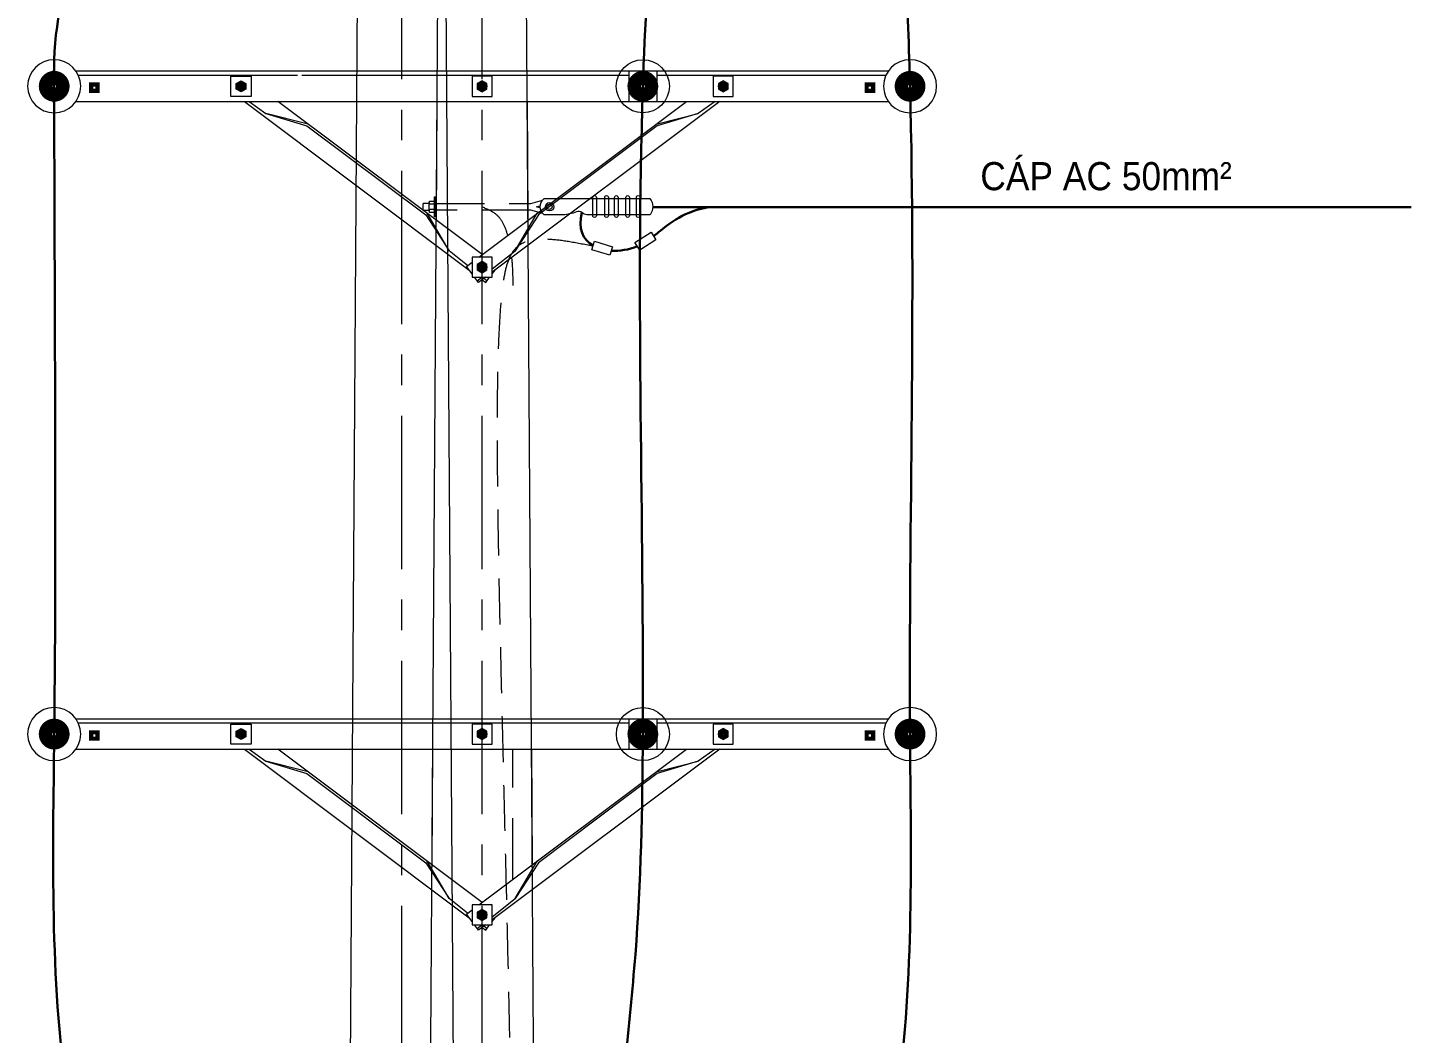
# Model space of a CAD drawing. Header units: millimetres. Extents: x 330554 to 656471, y 11007 to 130943.
# Drawn here: x 386352 to 389795, y 98303 to 100805 of the extents above; entities that cross this region are included whole.
import ezdxf
from ezdxf.enums import TextEntityAlignment as Align

# ---------------------------------------------------------------- set-up
doc = ezdxf.new("R2010")
doc.units = ezdxf.units.MM
doc.header["$LTSCALE"] = 6
doc.linetypes.add('CENTER', pattern=[50.8, 31.75, -6.35, 6.35, -6.35])
doc.linetypes.add('DASHED', pattern=[19.05, 12.7, -6.35])
for name, color, linetype, lineweight in [('Co ban', 3, 'Continuous', 13), ('Duong day', 5, 'Continuous', 30), ('Net 0.15', 140, 'Continuous', 15), ('Net dam', 1, 'Continuous', 18), ('Text', 7, 'Continuous', 13), ('Truc', 6, 'Continuous', 9)]:
    doc.layers.add(name, color=color, linetype=linetype, lineweight=lineweight)
doc.styles.add('VNI-HELVE', font='VHELVEN.TTF', dxfattribs={"width": 0.9})

# ---------------------------------------------------------------- blocks, each defined once
blk = doc.blocks.new('SU DOWN')
at = {"color": 5, "const_width": 42.8}
blk.add_lwpolyline([(16.9, 0, -1), (-16.9, 0, -1)], format="xyb", close=True, dxfattribs=at)
blk.add_circle((0, 0), 66)
blk = doc.blocks.new('BOULON 1')
for points in [[(-15.8, -8), (-30.5, -8), (-32.1, -6.4), (-32.1, 6.4), (-30.5, 8), (-15.8, 8)], [(-15.8, 10.4), (-15.8, -10.4)], [(-4, 6.9), (-14.8, 6.9)], [(-4, -6.9), (-14.8, -6.9)]]:
    blk.add_lwpolyline(points)
blk.add_lwpolyline([(-14.8, 13.9, 0.288675), (-14.8, 6.9, 0.19957), (-14.8, -6.9, 0.288675), (-14.8, -13.9), (-4, -13.9, 0.288675), (-4, -6.9, 0.174561), (-4, 6.9, 0.288675), (-4, 13.9)], format="xyb", close=True)
blk.add_lwpolyline([(-3, -25), (0, -25), (0, 25), (-3, 25)], close=True)

msp = doc.modelspace()

# ---------------------------------------------------------------- linework, layer by layer
at = {"layer": 'Co ban'}
for points in [[(386529.601, 100696.985), (386472.226, 100696.983)], [(387028.645, 100696.987), (386529.601, 100696.985)], [(388493.66, 100696.993), (387028.645, 100696.987)], [(387847.946, 100696.98), (387847.946, 100622.014)], [(387917.946, 100696.98), (387917.946, 100622.014)], [(386477.744, 100687.359), (387023.132, 100687.359)], [(387034.157, 100687.359), (387847.946, 100687.359)], [(387917.946, 100687.359), (388488.13, 100687.337)], [(386472.24, 100621.981), (387028.672, 100621.985)], [(386472.24, 100621.981), (387028.672, 100621.985)], [(386891.261, 100622.014), (387450.807, 100202.355)], [(386902.802, 100621.997), (386944.962, 100592.18)], [(387482.95, 100240.747), (386974.594, 100622.014)], [(387028.618, 100621.986), (388493.652, 100621.997)], [(387474.617, 100234.497), (387991.306, 100622.014)], [(388074.639, 100622.014), (387507.95, 100196.997)], [(388063.122, 100622.014), (388020.938, 100592.18)], [(387049.95, 100565.497), (386944.962, 100592.18), (387046.95, 100561.497), (387342.95, 100339.497), (387400.962, 100250.18), (387345.95, 100343.497)], [(387915.95, 100565.497), (388020.938, 100592.18), (387918.95, 100561.497), (387622.95, 100339.497), (387564.938, 100250.18), (387619.95, 100343.497)], [(387604.02, 100367.492), (387632.819, 100375.845)], [(387633.647, 100343.014), (387604.126, 100351.492)], [(387627.331, 100356.945), (387618.667, 100359.28), (387627.223, 100361.76)], [(387446.879, 100213.694), (387400.962, 100250.18)], [(387507.95, 100204.898), (387564.938, 100250.18)], [(387457.95, 100192.831), (387443.95, 100211.497), (387457.95, 100221.997)], [(387491.283, 100184.497), (387473.95, 100171.497), (387464.2, 100184.497)], [(387470.95, 100175.497), (387482.276, 100184.497)], [(387482.95, 100178.247), (387491.95, 100171.497), (387501.7, 100184.497)], [(387494.95, 100175.497), (387487.343, 100181.542)], [(387507.95, 100192.831), (387515.093, 100202.355)], [(386529.601, 99085.136), (386472.226, 99085.134)], [(386477.744, 99075.51), (387023.132, 99075.51)], [(387028.645, 99085.138), (386529.601, 99085.136)], [(387023.132, 99075.51), (387847.946, 99075.51)], [(388493.66, 99085.144), (387028.645, 99085.138)], [(387847.946, 99085.132), (387847.946, 99010.166)], [(387917.946, 99085.132), (387917.946, 99010.166)], [(387917.946, 99075.51), (388488.13, 99075.488)], [(386472.24, 99010.132), (387028.672, 99010.137)], [(386472.24, 99010.132), (387028.672, 99010.137)], [(386891.261, 99010.166), (387450.807, 98590.506)], [(386902.802, 99010.149), (386944.962, 98980.332)], [(387482.95, 98628.899), (386974.594, 99010.166)], [(387028.672, 99010.137), (388493.652, 99010.148)], [(387474.617, 98622.649), (387991.306, 99010.166)], [(388074.639, 99010.166), (387507.95, 98585.149)], [(388063.122, 99010.166), (388020.938, 98980.332)], [(387049.95, 98953.649), (386944.962, 98980.332), (387046.95, 98949.649), (387342.95, 98727.649), (387400.962, 98638.332), (387345.95, 98731.649)], [(387915.95, 98953.649), (388020.938, 98980.332), (387918.95, 98949.649), (387622.95, 98727.649), (387564.938, 98638.332), (387619.95, 98731.649)], [(387446.879, 98601.846), (387400.962, 98638.332)], [(387507.95, 98593.049), (387564.938, 98638.332)], [(387457.95, 98580.982), (387443.95, 98599.649), (387457.95, 98610.149)], [(387507.95, 98580.982), (387515.093, 98590.506)], [(387491.283, 98572.649), (387473.95, 98559.649), (387464.2, 98572.649)], [(387470.95, 98563.649), (387482.276, 98572.649)], [(387482.95, 98566.399), (387491.95, 98559.649), (387501.7, 98572.649)], [(387494.95, 98563.649), (387487.343, 98569.693)]]:
    msp.add_lwpolyline(points, dxfattribs=at)
at = {"layer": 'Co ban', "const_width": 16}
for points in [[(386512.746, 100650.827), (386523.146, 100650.827), (386523.146, 100661.227), (386512.746, 100661.227)], [(388453.146, 100650.827), (388442.746, 100650.827), (388442.746, 100661.227), (388453.146, 100661.227)], [(386512.746, 99038.978), (386523.146, 99038.978), (386523.146, 99049.378), (386512.746, 99049.378)], [(388453.146, 99038.978), (388442.746, 99038.978), (388442.746, 99049.378), (388453.146, 99049.378)]]:
    msp.add_lwpolyline(points, close=True, dxfattribs=at)
at = {"layer": 'Co ban'}
for points in [[(386907.942, 100634.497), (386857.942, 100634.497), (386857.942, 100684.497), (386907.942, 100684.497)], [(386882.942, 100673.354), (386894.942, 100666.426), (386894.942, 100652.569), (386882.942, 100645.641), (386870.942, 100652.569), (386870.942, 100666.426)], [(387457.95, 100634.497), (387507.95, 100634.497), (387507.95, 100684.497), (387457.95, 100684.497)], [(387482.95, 100673.354), (387470.95, 100666.426), (387470.95, 100652.569), (387482.95, 100645.641), (387494.95, 100652.569), (387494.95, 100666.426)], [(388057.95, 100634.497), (388107.95, 100634.497), (388107.95, 100684.497), (388057.95, 100684.497)], [(388082.95, 100673.354), (388070.95, 100666.426), (388070.95, 100652.569), (388082.95, 100645.641), (388094.95, 100652.569), (388094.95, 100666.426)], [(387915.578, 100277.531), (387875.175, 100252.076), (387863.322, 100270.889), (387903.725, 100296.345)], [(387800.805, 100239.016), (387756.33, 100252.726), (387762.881, 100273.975), (387807.355, 100260.265)], [(387457.95, 100184.497), (387507.95, 100184.497), (387507.95, 100234.497), (387457.95, 100234.497)], [(387482.95, 100223.354), (387470.95, 100216.426), (387470.95, 100202.569), (387482.95, 100195.641), (387494.95, 100202.569), (387494.95, 100216.426)], [(386907.942, 99022.649), (386857.942, 99022.649), (386857.942, 99072.649), (386907.942, 99072.649)], [(387457.95, 99022.649), (387507.95, 99022.649), (387507.95, 99072.649), (387457.95, 99072.649)], [(388057.95, 99022.649), (388107.95, 99022.649), (388107.95, 99072.649), (388057.95, 99072.649)], [(386882.942, 99061.505), (386894.942, 99054.577), (386894.942, 99040.72), (386882.942, 99033.792), (386870.942, 99040.72), (386870.942, 99054.577)], [(387482.95, 99061.505), (387470.95, 99054.577), (387470.95, 99040.72), (387482.95, 99033.792), (387494.95, 99040.72), (387494.95, 99054.577)], [(388082.95, 99061.505), (388070.95, 99054.577), (388070.95, 99040.72), (388082.95, 99033.792), (388094.95, 99040.72), (388094.95, 99054.577)], [(387457.95, 98572.649), (387507.95, 98572.649), (387507.95, 98622.649), (387457.95, 98622.649)], [(387482.95, 98611.505), (387470.95, 98604.577), (387470.95, 98590.72), (387482.95, 98583.792), (387494.95, 98590.72), (387494.95, 98604.577)]]:
    msp.add_lwpolyline(points, close=True, dxfattribs=at)
at = {"layer": 'Co ban', "const_width": 10.75}
for points in [[(386877.317, 100659.497, 1), (386888.567, 100659.497, 1)], [(387477.325, 100659.497, 1), (387488.575, 100659.497, 1)], [(388077.325, 100659.497, 1), (388088.575, 100659.497, 1)], [(387477.325, 100209.497, 1), (387488.575, 100209.497, 1)], [(386877.317, 99047.649, 1), (386888.567, 99047.649, 1)], [(387477.325, 99047.649, 1), (387488.575, 99047.649, 1)], [(388077.325, 99047.649, 1), (388088.575, 99047.649, 1)], [(387477.325, 98597.649, 1), (387488.575, 98597.649, 1)]]:
    msp.add_lwpolyline(points, format="xyb", close=True, dxfattribs=at)
at = {"layer": 'Co ban'}
for points in [[(387637.547, 100339.502, -0.50800862), (387637.476, 100380.272), (387900.761, 100380.431, -0.3243229), (387900.907, 100339.502), (387743.535, 100339.502, -0.16830484), (387731.465, 100345.396, 0.26537033), (387717.587, 100347.017, -0.08015168), (387684.612, 100339.502)], [(387758.213, 100337.857), (387758.213, 100382.864, -1.02773399), (387767.559, 100382.864), (387767.559, 100337.857, -1.02773399), (387758.213, 100337.857)], [(387788.094, 100337.857), (387788.094, 100382.864, -1.02773399), (387797.44, 100382.864), (387797.44, 100337.857, -1.02773399), (387788.094, 100337.857)], [(387812.35, 100337.857), (387812.35, 100382.864, -1.02773399), (387821.696, 100382.864), (387821.696, 100337.857, -1.02773399), (387812.35, 100337.857)], [(387840.473, 100337.857), (387840.473, 100382.864, -1.02773399), (387849.819, 100382.864), (387849.819, 100337.857, -1.02773399), (387840.473, 100337.857)], [(387866.839, 100337.857), (387866.839, 100382.864, -1.02773399), (387876.185, 100382.864), (387876.185, 100337.857, -1.02773399), (387866.839, 100337.857)]]:
    msp.add_lwpolyline(points, format="xyb", close=True, dxfattribs=at)
at = {"layer": 'Co ban', "linetype": 'DASHED', "ltscale": 1.6}
msp.add_lwpolyline([(387604.02, 100351.492), (387367.148, 100351.492), (387367.148, 100367.492), (387604.02, 100367.492)], dxfattribs=at)
at = {"layer": 'Co ban'}
for centre, radius in [((386882.942, 100659.497), 11.532), ((387482.95, 100659.497), 11.532), ((388082.95, 100659.497), 11.532), ((387650.777, 100359.643), 10.336), ((387650.777, 100359.643), 6.4), ((387482.95, 100209.497), 11.532), ((386882.942, 99047.649), 11.532), ((387482.95, 99047.649), 11.532), ((388082.95, 99047.649), 11.532), ((387482.95, 98597.649), 11.532)]:
    msp.add_circle(centre, radius, dxfattribs=at)
at = {"layer": 'Duong day'}
msp.add_lwpolyline([(387907.442, 100358.435), (389795.492, 100358.435)], dxfattribs=at)
at = {"layer": 'Duong day', "linetype": 'DASHED', "lineweight": 20, "ltscale": 2}
msp.add_lwpolyline([(387559.238, 98686.114), (387559.238, 99010.141)], dxfattribs=at)
at = {"layer": 'Duong day'}
for points in [[(388300.441, 102094.722), (388124.174, 101877.073), (388014.513, 101604.431), (387914.934, 101115.243), (387882.928, 100655.685), (387882.941, 99043.836), (387864.295, 98499.511), (387817.334, 97955.478), (387813.021, 97654.671)], [(388313.103, 102090.918), (388411.769, 101894.11), (388521.09, 101255.834), (388547.99, 100655.648), (388547.99, 99043.799), (388516.426, 98145.686), (388477.543, 97869.491), (388469.928, 97654.669)]]:
    msp.add_spline(points, degree=3, dxfattribs=at)
for points, knots in [([(387064.669, 101338.249), (386498.489, 101158.99), (386412.034, 100902.741), (386417.188, 100637.561), (386418.045, 100593.491)], [2626.06146492, 2626.06146492, 2626.06146492, 2626.06146492, 3288.15570648, 3420.11712285, 3420.11712285, 3420.11712285, 3420.11712285]), ([(386418.005, 100725.453), (386417.962, 100702.181), (386418.087, 100140.298), (386427.132, 99283.944), (386405.507, 98348.858), (386493.887, 97891.349), (386495.39, 97726.443), (386496.044, 97654.669)], [1581.92913089, 1581.92913089, 1581.92913089, 1581.92913089, 1651.56672671, 3263.41544462, 4162.08269861, 4441.00130047, 4655.9591196, 4655.9591196, 4655.9591196, 4655.9591196]), ([(388049.936, 100358.435), (387989.321, 100351.648), (387936.634, 100308.216), (387913.405, 100289.427), (387909.863, 100286.603)], [0, 0, 0, 0, 24.87084328, 30.40527597, 30.40527597, 30.40527597, 30.40527597])]:
    msp.add_open_spline(points, degree=3, knots=knots, dxfattribs=at)
at = {"layer": 'Duong day', "linetype": 'DASHED', "lineweight": 20, "ltscale": 2}
for points, knots in [([(387482.95, 100359.497), (387495.546, 100354.252), (387527.195, 100341.074), (387540.777, 100308.548), (387546.201, 100288.186)], [0, 0, 0, 0, 39.66509857, 99.65997089, 99.65997089, 99.65997089, 99.65997089]), ([(387556.204, 100233.188), (387556.935, 100226.624), (387558.913, 100203.818), (387559.102, 100180.47), (387559.238, 100163.834)], [154.51149279, 154.51149279, 154.51149279, 154.51149279, 174.54524199, 224.19386382, 224.19386382, 224.19386382, 224.19386382])]:
    msp.add_open_spline(points, degree=3, knots=knots, dxfattribs=at)
at = {"layer": 'Duong day'}
for points in [[(387759.532, 100263.11), (387734.058, 100277.908), (387720.052, 100305.378), (387731.465, 100345.396)], [(387869.248, 100261.482), (387848.128, 100252.757), (387825.334, 100249.089), (387804.33, 100250.449)]]:
    msp.add_open_spline(points, degree=3, dxfattribs=at)
at = {"layer": 'Duong day', "linetype": 'DASHED', "lineweight": 20, "ltscale": 1.5}
msp.add_open_spline([(387758.954, 100261.235), (387577.471, 100299.78), (387473.159, 100244.988), (387552.711, 98784.872), (387563.167, 97458.184), (387563.167, 97458.184)], degree=3, knots=[8.50866661, 8.50866661, 8.50866661, 8.50866661, 183.39008496, 586.72813943, 588.50599126, 588.50599126, 588.50599126, 588.50599126], dxfattribs=at)
at = {"layer": 'Net 0.15'}
for p, q in [((387182.965, 102500.412), (387138.097, 95800.745)), ((387427.821, 95800.745), (387382.958, 102500.412))]:
    msp.add_line(p, q, dxfattribs=at)
for points in [[(387627.813, 95800.745), (387582.95, 102500.412), (387382.958, 102500.412), (387338.089, 95800.745)], [(387370.378, 100621.988), (387368.4, 100326.66)], [(387597.506, 100326.665), (387595.529, 100621.99)], [(387359.583, 99010.139), (387357.659, 98722.867)], [(387608.246, 98722.871), (387606.322, 99010.141)]]:
    msp.add_lwpolyline(points, dxfattribs=at)
at = {"layer": 'Truc', "linetype": 'CENTER', "ltscale": 2}
for p, q in [((387282.962, 95800.745), (387282.962, 102630.646)), ((387482.954, 95800.745), (387482.954, 102630.646))]:
    msp.add_line(p, q, dxfattribs=at)

# ---------------------------------------------------------------- block references
at = {"layer": 'Co ban', "xscale": -1, "rotation": 180}
msp.add_blockref('BOULON 1', (387367.148, 100359.492), dxfattribs=at)
at = {"layer": 'Net dam', "xscale": -1}
for p in [(386417.946, 100659.472), (388547.946, 100659.489), (386417.946, 99047.623), (388547.946, 99047.64)]:
    msp.add_blockref('SU DOWN', p, dxfattribs=at)
at = {"layer": 'Net dam', "rotation": 0.0004615655411649316}
for p in [(387882.964, 100659.509), (387882.977, 99047.66)]:
    msp.add_blockref('SU DOWN', p, dxfattribs=at)

# ---------------------------------------------------------------- texts
at = {"layer": 'Text', "style": 'VNI-HELVE', "width": 0.9}
msp.add_text('CAÙP AC 50mm² ', height=70, dxfattribs=at).set_placement((389047.996, 100435.932), align=Align.MIDDLE_CENTER)

doc.saveas('drawing.dxf')
